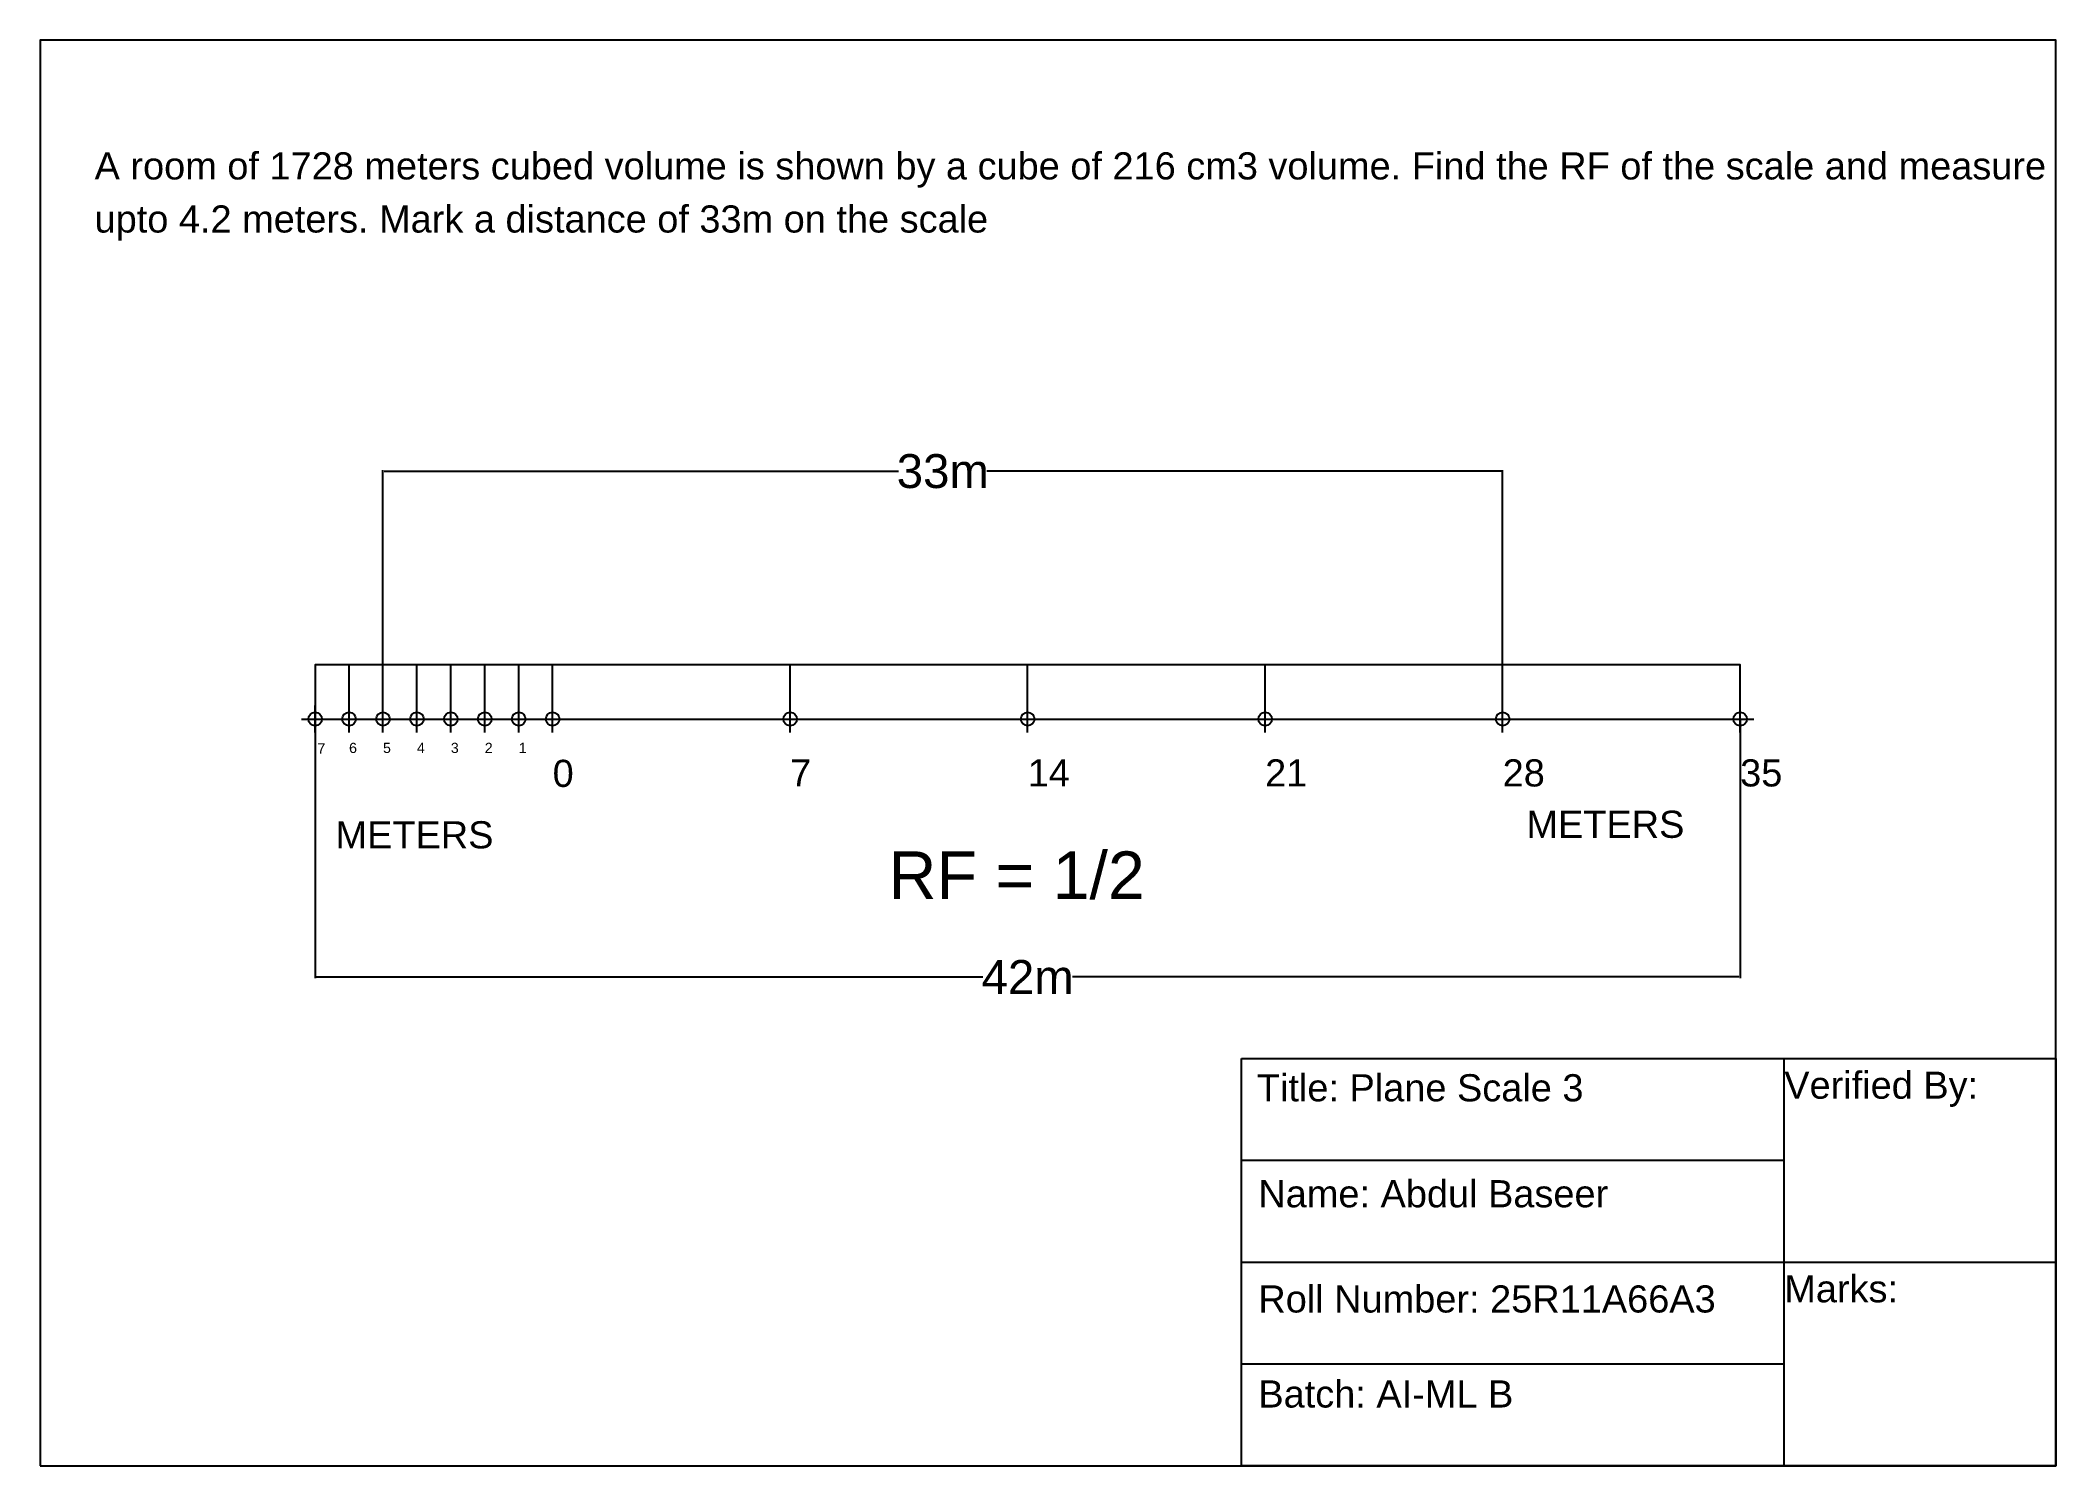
# Model space of a CAD drawing. Header units: millimetres. Extents: x 0 to 297, y 0 to 210.
import ezdxf

# ---------------------------------------------------------------- set-up
doc = ezdxf.new("R2010")
doc.units = ezdxf.units.MM
doc.header["$MEASUREMENT"] = 0
doc.header["$PDMODE"] = 34
doc.header["$PDSIZE"] = 2
doc.styles.get("Standard").update_dxf_attribs({"font": 'arial.ttf'})
doc.dimstyles.get("Standard").update_dxf_attribs({"dimtxt": 5, "dimasz": 0.18, "dimexe": 0.18, "dimexo": 0.0625, "dimgap": 0.09, "dimtad": 0, "dimtih": 1, "dimtoh": 1, "dimdec": 4, "dimzin": 0, "dimdsep": 46, "dimtxsty": 'Standard', "dimcen": 0.09, "dimadec": 0, "dimazin": 0, "dimtfac": 1, "dimtdec": 4, "dimtofl": 0, "dimtmove": 0, "dimatfit": 3, "dimfxl": 1, "dimtolj": 1, "dimtzin": 0, "dimarcsym": 0})

# ---------------------------------------------------------------- blocks, each defined once
blk = doc.blocks.new('*D4')
at = {"color": 0, "lineweight": -2, "transparency": 16777216}
for p, q in [((50.5, 110.06), (50.5, 146.68)), ((50.68, 146.5), (126.49, 146.5)), ((215.32, 146.5), (139.51, 146.5)), ((215.5, 110.06), (215.5, 146.68))]:
    blk.add_line(p, q, dxfattribs=at)
at = {"color": 0, "transparency": 16777216}
for points in [[(50.68, 146.53), (50.68, 146.47), (50.5, 146.5)], [(215.32, 146.53), (215.32, 146.47), (215.5, 146.5)]]:
    blk.add_solid(points, dxfattribs=at)
at = {"layer": 'Defpoints', "color": 0, "transparency": 16777216}
for p in [(50.5, 146.5), (50.5, 110), (215.5, 110)]:
    blk.add_point(p, dxfattribs=at)
at = {"color": 0, "transparency": 16777216, "insert": (133, 146.5), "char_height": 5, "attachment_point": 5}
blk.add_mtext('\\A1;33m', dxfattribs=at)
blk = doc.blocks.new('*D5')
at = {"color": 0, "lineweight": -2, "transparency": 16777216}
for p, q in [((40.5, 109.94), (40.5, 71.82)), ((250.5, 109.94), (250.5, 71.82)), ((40.68, 72), (138.89, 72)), ((250.32, 72), (152.11, 72))]:
    blk.add_line(p, q, dxfattribs=at)
at = {"color": 0, "transparency": 16777216}
for points in [[(40.68, 72.03), (40.68, 71.97), (40.5, 72)], [(250.32, 72.03), (250.32, 71.97), (250.5, 72)]]:
    blk.add_solid(points, dxfattribs=at)
at = {"layer": 'Defpoints', "color": 0, "transparency": 16777216}
for p in [(40.5, 110), (250.5, 110), (250.5, 72)]:
    blk.add_point(p, dxfattribs=at)
at = {"color": 0, "transparency": 16777216, "insert": (145.5, 72), "char_height": 5, "attachment_point": 5}
blk.add_mtext('\\A1;42m', dxfattribs=at)

msp = doc.modelspace()

# ---------------------------------------------------------------- linework, layer by layer
for p, q in [((45.5, 110), (45.5, 118)), ((50.5, 110), (50.5, 118)), ((55.5, 110), (55.5, 118)), ((60.5, 110), (60.5, 118)), ((65.5, 110), (65.5, 118)), ((70.5, 110), (70.5, 118)), ((75.5, 110), (75.5, 118)), ((110.5, 110), (110.5, 118)), ((145.5, 110), (145.5, 118)), ((180.5, 110), (180.5, 118)), ((215.5, 110), (215.5, 118)), ((40.5, 110), (250.5, 110)), ((40.5, 110), (75.5, 110)), ((177, 0), (177, 60)), ((177, 60), (297, 60)), ((257, 0), (257, 60)), ((297, 60), (297, 0)), ((177, 45), (257, 45)), ((177, 30), (297, 30)), ((177, 15), (257, 15)), ((297, 0), (177, 0))]:
    msp.add_line(p, q)
for points in [[(0, 0), (297, 0), (297, 210), (0, 210)], [(40.5, 110), (250.5, 110), (250.5, 118), (40.5, 118)]]:
    msp.add_lwpolyline(points, close=True)
for p in [(40.5, 110), (45.5, 110), (50.5, 110), (55.5, 110), (60.5, 110), (65.5, 110), (70.5, 110), (75.5, 110), (110.5, 110), (145.5, 110), (180.5, 110), (215.5, 110), (250.5, 110)]:
    msp.add_point(p)

# ---------------------------------------------------------------- texts
for s, height, p in [('A room of 1728 meters cubed volume is shown by a cube of 216 cm3 volume. Find the RF of the scale and measure ', 4, (8, 189.5)), ('7', 1.5, (40.82956, 104.92021)), ('6', 1.5, (45.5, 105)), ('5', 1.5, (50.5, 105)), ('4', 1.5, (55.5, 105)), ('3', 1.5, (60.5, 105)), ('2', 1.5, (65.5, 105)), ('1', 1.5, (70.5, 105)), ('0', 4, (75.5, 100)), ('7', 4, (110.5, 100.06821)), ('14', 4, (145.5, 100.06821)), ('21', 4, (180.5, 100.06821)), ('28', 4, (215.5, 100.06821)), ('35', 4, (250.5, 100.06821)), ('METERS', 4, (219, 92.5)), ('METERS', 4, (43.5, 90.94969)), ('RF = 1/2', 7, (125, 83.5)), ('Title: Plane Scale 3', 4, (179.2727, 53.67697)), ('Verified By:', 4, (257, 54.06548)), ('Name: Abdul Baseer', 4, (179.5, 38.06548)), ('Roll Number: 25R11A66A3', 4, (179.5, 22.56548)), ('Marks:', 4, (257, 24.06548)), ('Batch: AI-ML B', 4, (179.5, 8.56548))]:
    msp.add_text(s, height=height).set_placement(p)
at = {"insert": (8, 185.67872), "char_height": 4, "width": 137.6631651, "attachment_point": 1}
msp.add_mtext('upto 4.2 meters. Mark a distance of 33m on the scale', dxfattribs=at)

# ---------------------------------------------------------------- dimensions: what is measured, and where the dimension line sits
for base, p1, p2, text, picture, middle in [((50.5, 146.5), (215.5, 110), (50.5, 110), '33m', '*D4', (133, 146.5)), ((250.5, 72), (40.5, 110), (250.5, 110), '42m', '*D5', (145.5, 72))]:
    dim = msp.add_linear_dim(base=base, p1=p1, p2=p2, text=text, dimstyle='Standard')
    dim.commit()
    dim.dimension.update_dxf_attribs({"geometry": picture, "text_midpoint": middle})

doc.saveas('drawing.dxf')
